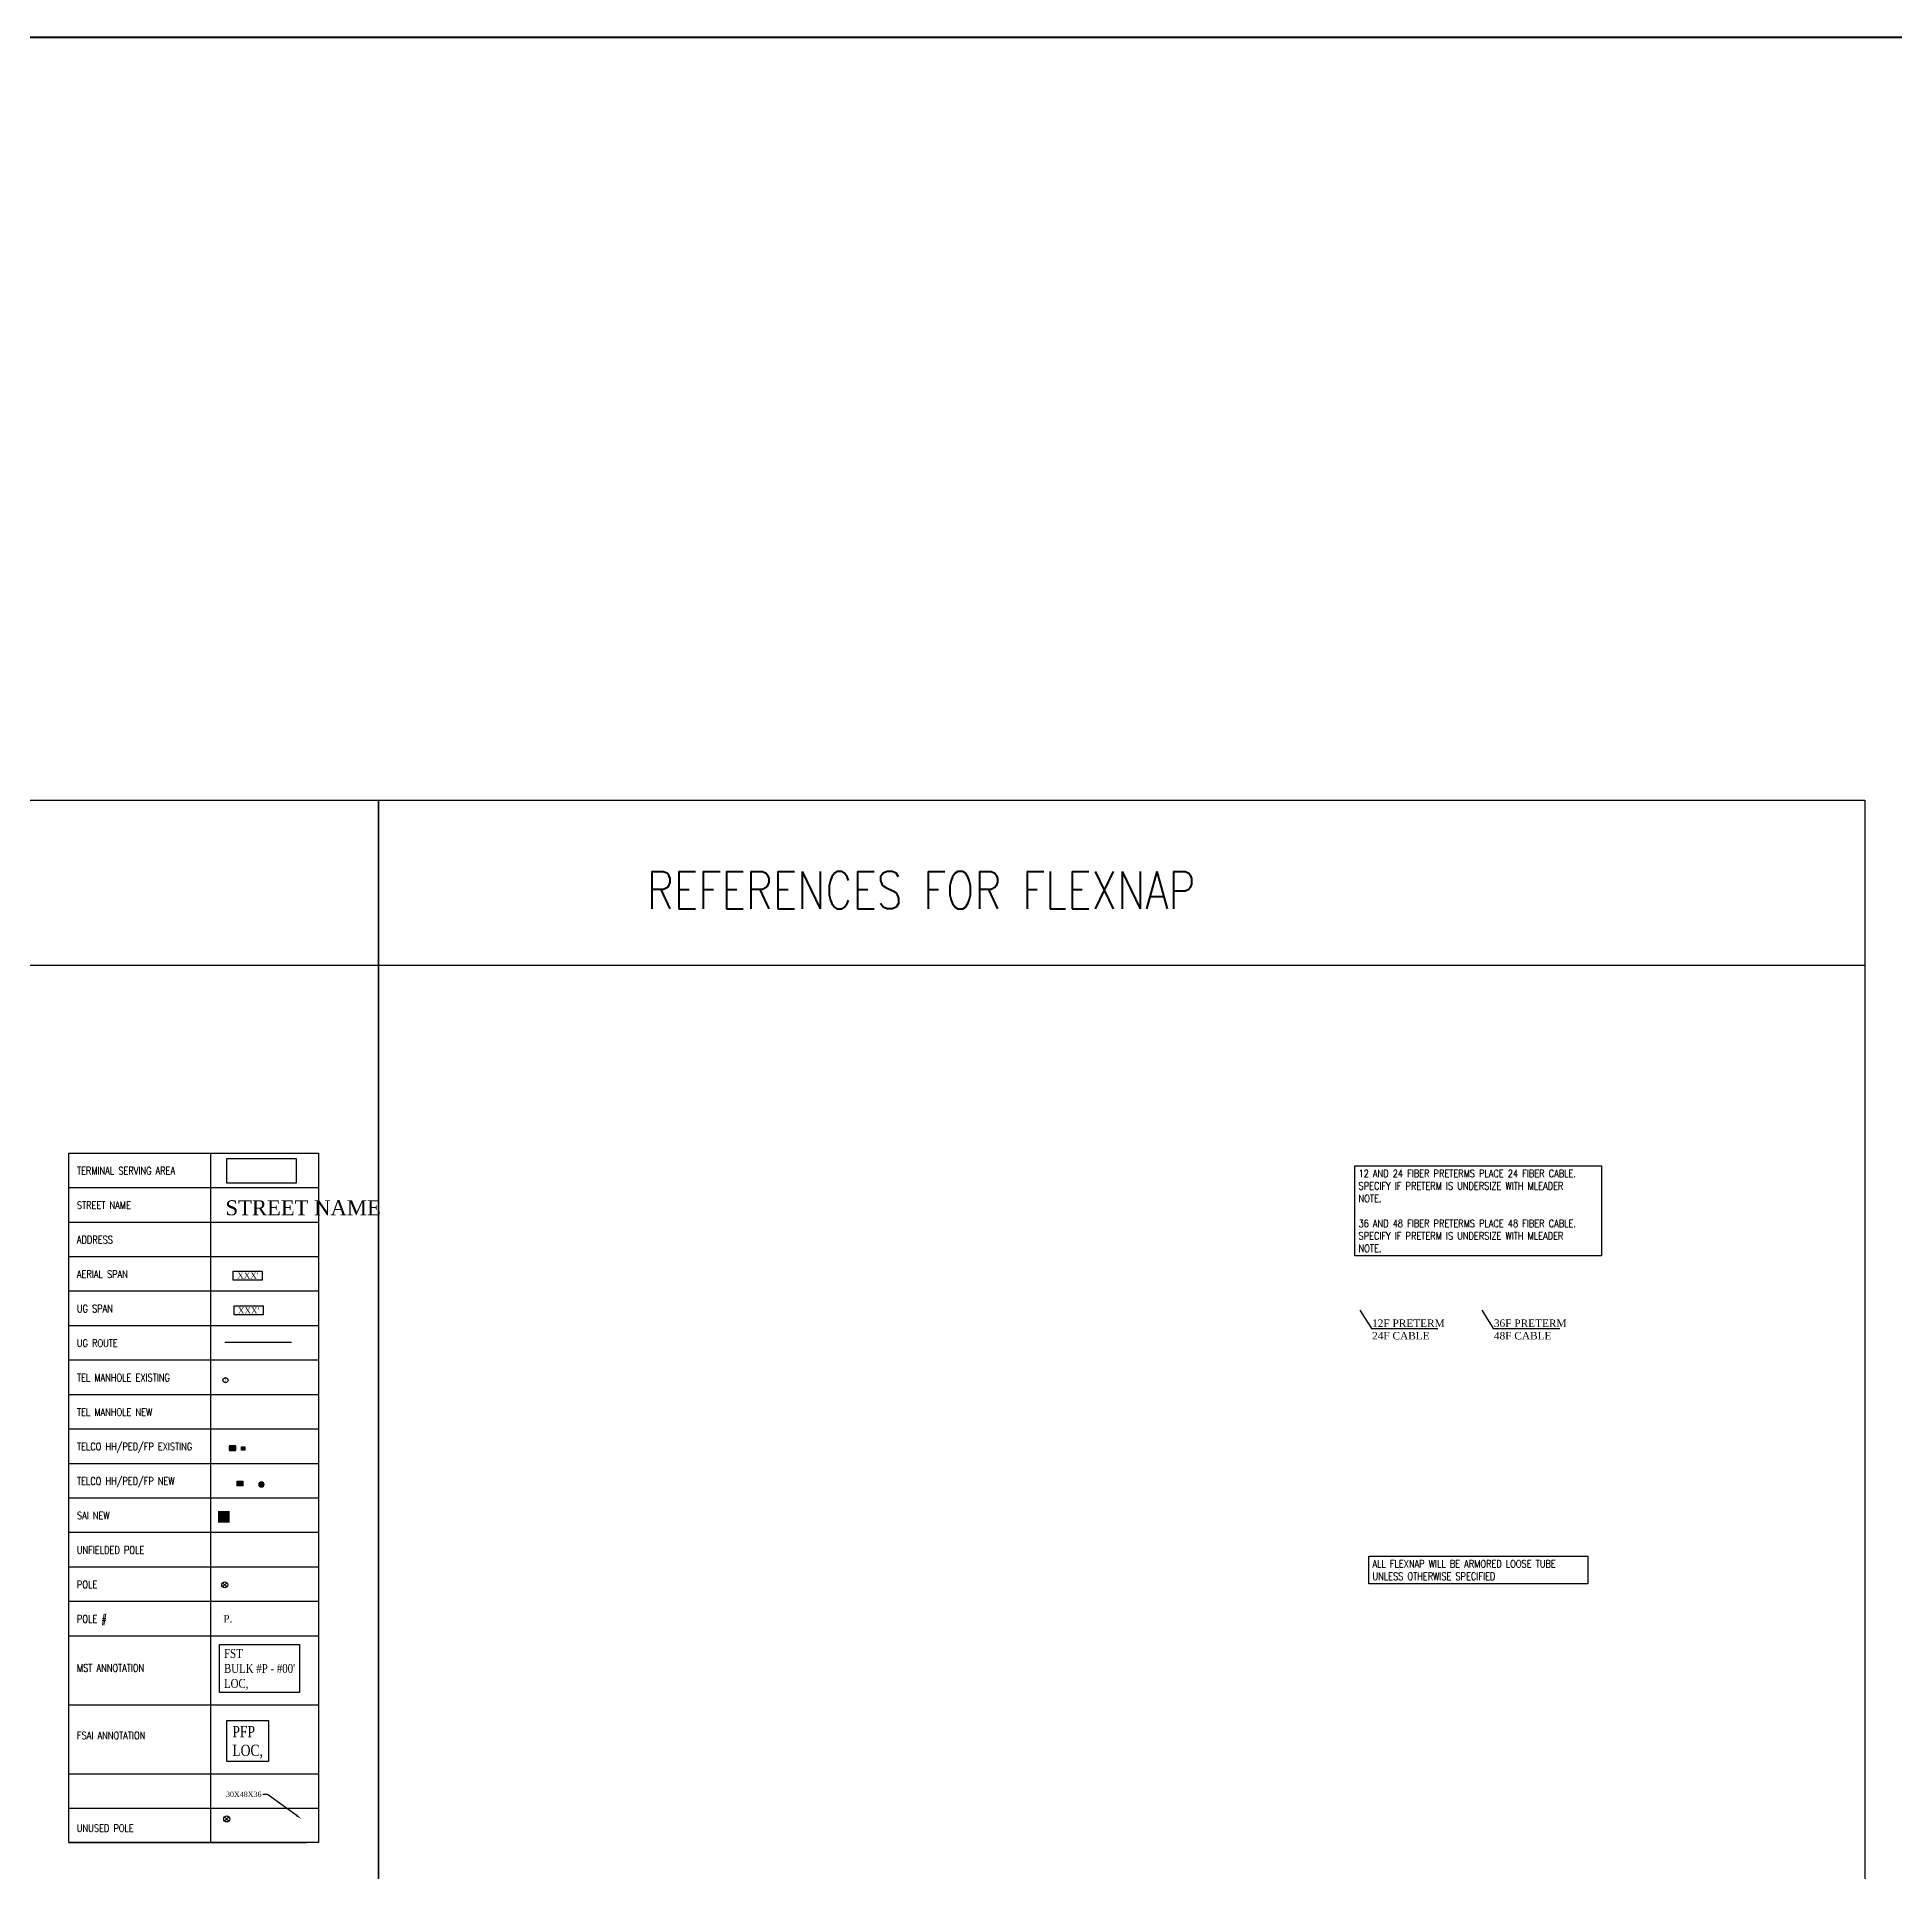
# Model space of a CAD drawing. Header units: feet. Extents: x 865220 to 5696323, y -2240498 to 1923703.
# Drawn here: x 2846789 to 2848029, y 952622 to 953846 of the extents above; entities that cross this region are included whole.
import ezdxf
from ezdxf import colors
from ezdxf.entities.mleader import LeaderData, LeaderLine
from ezdxf.enums import TextEntityAlignment as Align
from ezdxf.math import Vec2, Vec3

# ---------------------------------------------------------------- set-up
doc = ezdxf.new("R2010")
doc.units = ezdxf.units.FT
doc.header["$LTSCALE"] = 0.015
doc.header["$MEASUREMENT"] = 0
doc.set_wipeout_variables(frame=1)
for name, color, linetype in [('DETAIL', 7, 'Continuous'), ('FOOTAGE', 7, 'Continuous'), ('NOTES', 7, 'Continuous'), ('pole', 30, 'Continuous'), ('PROP_TEL', 6, 'Continuous'), ('STREET NAME', 7, 'Continuous'), ('TELEPHONE STRUCT-EX', 30, 'Continuous'), ('TELEPHONE STRUCT-PROP', 6, 'Continuous'), ('TERMINAL SERVING AREAS', 1, 'Continuous'), ('TERMINALS', 7, 'Continuous'), ('UNDERGROUND', 6, 'UNDERGROUND'), ('UNUSED POLES', 255, 'Continuous')]:
    doc.layers.add(name, color=color, linetype=linetype)
doc.layers.add('RUNNING LINE (UNDERGROUND)', color=10, linetype='Continuous', lineweight=40)
doc.layers.add('WORK BOUNDARY', color=110, linetype='Continuous', lineweight=40)
doc.layers.add('TEMPLATE REFERENCE', color=2, linetype='Continuous', plot=False)
doc.styles.add('Dimensions 100', font='arial.ttf')
doc.styles.add('LINETXT', font='txt.shx', dxfattribs={"height": 0.07})
doc.styles.add('RS332', font='romans.shx', dxfattribs={"width": 0.8})
doc.styles.add('SIMPLEX', font='times.ttf', dxfattribs={"width": 0.8})
doc.styles.get("Standard").update_dxf_attribs({"font": 'times.ttf'})
doc.styles.add('Utilities', font='arial.ttf', dxfattribs={"height": 2.5})
doc.linetypes.add('UNDERGROUND', pattern='A,2.25,-0.25,["UG",LINETXT,S=2,R=0,X=0,Y=-0.1],-0.55', length=3.05)

# ---------------------------------------------------------------- blocks, each defined once
blk = doc.blocks.new('TELPED')
at = {"linetype": 'Continuous', "flags": 128}
blk.add_lwpolyline([(0.28, 0.28), (0.28, -0.28), (-0.28, -0.28), (-0.28, 0.28)], close=True, dxfattribs=at)
blk = doc.blocks.new('TELEPHONE PEDESTAL')
at = {"layer": 'TELEPHONE STRUCT-EX'}
for p, q in [((-1.1, 1.1), (1.1, -1.1)), ((1.1, 1.1), (-1.1, -1.1))]:
    blk.add_line(p, q, dxfattribs=at)
at = {"layer": 'TELEPHONE STRUCT-EX', "xscale": 4, "yscale": 4, "zscale": 4}
blk.add_blockref('TELPED', (0, 0), dxfattribs=at)
blk = doc.blocks.new('TELEPHONE MANHOLE')
at = {"layer": 'TELEPHONE STRUCT-EX'}
blk.add_circle((0, 0), 1.76, dxfattribs=at)
at = {"layer": 'TELEPHONE STRUCT-EX', "style": 'SIMPLEX'}
blk.add_text('T', height=2, dxfattribs=at).set_placement((0, 0), align=Align.MIDDLE_CENTER)
blk = doc.blocks.new('EX HH')
at = {"ltscale": 40, "true_color": 0xffffff}
h = blk.add_hatch(color=7, dxfattribs=at)
h.dxf.hatch_style = 1
h.paths.add_polyline_path([(-0.061, -0.031, 0.414214), (-0.046, -0.046), (0.046, -0.046, 0.414214), (0.061, -0.031), (0.061, 0.031, 0.414214), (0.046, 0.046), (-0.046, 0.046, 0.414214), (-0.061, 0.031)])
at = {"color": 30, "const_width": 0.005, "flags": 128}
blk.add_lwpolyline([(-0.061, 0.031), (-0.061, -0.031, 0.414214), (-0.046, -0.046), (0.046, -0.046, 0.414214), (0.061, -0.031), (0.061, 0.031, 0.414214), (0.046, 0.046), (-0.046, 0.046, 0.414214)], format="xyb", close=True, dxfattribs=at)
at = {"layer": 'RUNNING LINE (UNDERGROUND)', "color": 7, "lineweight": -3, "flags": 128}
blk.add_lwpolyline([(-0.054, 0.031), (-0.054, -0.031, 0.414214), (-0.046, -0.038), (0.046, -0.038, 0.414214), (0.054, -0.031), (0.054, 0.031, 0.414214), (0.046, 0.038), (-0.046, 0.038, 0.414214)], format="xyb", close=True, dxfattribs=at)
at = {"layer": 'TELEPHONE STRUCT-PROP', "color": 30, "style": 'Utilities'}
blk.add_text('HH', height=0.05, dxfattribs=at).set_placement((0, 0), align=Align.MIDDLE_CENTER)
blk = doc.blocks.new('PFP')
at = {"color": 6}
blk.add_wipeout([(-0.121, 0.121), (0.121, 0.121), (0.121, -0.121), (-0.121, -0.121)], dxfattribs=at)
at = {"ltscale": 40, "true_color": 0xffffff}
h = blk.add_hatch(color=7, dxfattribs=at)
h.dxf.hatch_style = 1
h.paths.add_polyline_path([(-0.121, -0.121), (0.121, -0.121), (0.121, 0.121), (-0.121, 0.121)])
at = {"layer": 'RUNNING LINE (UNDERGROUND)', "color": 6, "lineweight": 0, "const_width": 0.0181, "flags": 128}
blk.add_lwpolyline([(-0.121, 0.121), (0.121, 0.121), (0.121, -0.121), (-0.121, -0.121)], close=True, dxfattribs=at)
at = {"layer": 'RUNNING LINE (UNDERGROUND)', "color": 18, "lineweight": 0, "true_color": 0x000000, "const_width": 0.0181, "flags": 128}
for points in [[(-0.084, -0.084), (0.084, 0.084)], [(-0.084, 0.084), (0.084, -0.084)]]:
    blk.add_lwpolyline(points, dxfattribs=at)
blk = doc.blocks.new('NEW HH')
at = {"ltscale": 40, "true_color": 0xffffff}
h = blk.add_hatch(color=7, dxfattribs=at)
h.dxf.hatch_style = 1
h.paths.add_polyline_path([(-0.061, -0.031, 0.414214), (-0.046, -0.046), (0.046, -0.046, 0.414214), (0.061, -0.031), (0.061, 0.031, 0.414214), (0.046, 0.046), (-0.046, 0.046, 0.414214), (-0.061, 0.031)])
at = {"layer": 'RUNNING LINE (UNDERGROUND)', "color": 6, "lineweight": 0, "const_width": 0.005, "flags": 128}
blk.add_lwpolyline([(-0.061, 0.031), (-0.061, -0.031, 0.414214), (-0.046, -0.046), (0.046, -0.046, 0.414214), (0.061, -0.031), (0.061, 0.031, 0.414214), (0.046, 0.046), (-0.046, 0.046, 0.414214)], format="xyb", close=True, dxfattribs=at)
at = {"layer": 'TELEPHONE STRUCT-PROP', "color": 18, "true_color": 0x000000, "style": 'Utilities'}
blk.add_text('HH', height=0.05, dxfattribs=at).set_placement((0, 0), align=Align.MIDDLE_CENTER)
blk = doc.blocks.new('Proposed FlowerPot')
at = {"lineweight": 5, "ltscale": 100, "true_color": 0xffffff}
h = blk.add_hatch(color=7, dxfattribs=at)
h.dxf.hatch_style = 1
h.paths.add_polyline_path([(-0.06, 0, 0.414214), (0, -0.06, 0.414214), (0.06, 0, 0.414214), (0, 0.06, 0.414214)])
at = {"lineweight": 5, "ltscale": 100}
blk.add_circle((0, 0), 0.0604, dxfattribs=at)
at = {"layer": 'RUNNING LINE (UNDERGROUND)', "color": 6, "lineweight": 5, "const_width": 0.00907, "flags": 128}
blk.add_lwpolyline([(-0.06, 0, -0.414214), (0, 0.06, -0.414214), (0.06, 0, -0.414214), (0, -0.06, -0.414214), (-0.06, 0)], format="xyb", dxfattribs=at)
at = {"color": 18, "linetype": 'ByBlock', "lineweight": 5, "ltscale": 100, "true_color": 0x000000, "style": 'Dimensions 100'}
blk.add_text('F', height=0.0744, dxfattribs=at).set_placement((-0.029, -0.037))
blk = doc.blocks.new('JOINT USE POLE')
at = {"layer": 'TELEPHONE STRUCT-EX', "color": 0}
for p, q in [((1.4, 1.4), (-1.4, -1.4)), ((-1.4, 1.4), (1.4, -1.4))]:
    blk.add_line(p, q, dxfattribs=at)
blk.add_circle((0, 0), 2, dxfattribs=at)

msp = doc.modelspace()

# ---------------------------------------------------------------- linework, layer by layer
at = {"layer": 'TEMPLATE REFERENCE'}
msp.add_line((2845033.4, 953226.6), (2848009, 953226.6), dxfattribs=at)
at = {"layer": 'TEMPLATE REFERENCE', "ltscale": 1.5}
for p, q in [((2846905.1, 953101.2), (2846905.1, 952641.2)), ((2846810.6, 953078.2), (2846977.1, 953078.2)), ((2846810.6, 953055.2), (2846977.1, 953055.2)), ((2846810.6, 953032.2), (2846977.1, 953032.2)), ((2846810.6, 953009.2), (2846977.1, 953009.2)), ((2846810.6, 952986.2), (2846977.1, 952986.2)), ((2846810.6, 952963.2), (2846977.1, 952963.2)), ((2846810.6, 952940.2), (2846977.1, 952940.2)), ((2846810.6, 952917.2), (2846977.1, 952917.2)), ((2846810.6, 952894.2), (2846977.1, 952894.2)), ((2846810.6, 952871.2), (2846977.1, 952871.2)), ((2846810.6, 952848.2), (2846977.1, 952848.2)), ((2846810.6, 952825.2), (2846977.1, 952825.2)), ((2846810.6, 952802.2), (2846977.1, 952802.2)), ((2846810.6, 952779.2), (2846977.1, 952779.2)), ((2846810.6, 952733.2), (2846977.1, 952733.2)), ((2846810.6, 952687.2), (2846977.1, 952687.2)), ((2846810.6, 952664.2), (2846977.1, 952664.2)), ((2846810.6, 952641.2), (2846969.2, 952641.2))]:
    msp.add_line(p, q, dxfattribs=at)
at = {"layer": 'TEMPLATE REFERENCE'}
msp.add_lwpolyline([(2846025.3, 953336.7), (2847017.2, 953336.7), (2847017.2, 952398.1), (2846025.3, 952398.1)], close=True, dxfattribs=at)
at = {"layer": 'TEMPLATE REFERENCE', "ltscale": 1.5}
msp.add_lwpolyline([(2846810.6, 953101.2), (2846977.1, 953101.2), (2846977.1, 952641.2), (2846810.6, 952641.2)], close=True, dxfattribs=at)
at = {"layer": 'TERMINAL SERVING AREAS', "ltscale": 1.5, "flags": 128}
msp.add_lwpolyline([(2846916.1, 953081.2), (2846916.1, 953097.6), (2846962.2, 953097.6), (2846962.2, 953081.2)], close=True, dxfattribs=at)
at = {"layer": 'UNDERGROUND', "color": 6, "ltscale": 1.5, "flags": 128}
msp.add_lwpolyline([(2846914.7, 952975.1), (2846959.2, 952975.1)], dxfattribs=at)
at = {"layer": 'WORK BOUNDARY', "lineweight": 50}
msp.add_lwpolyline([(2842749.2, 953845.6), (2854951, 953845.6), (2854951, 949944.9), (2842749.2, 949944.9)], close=True, dxfattribs=at)

# ---------------------------------------------------------------- block references
at = {"layer": 'pole'}
msp.add_blockref('JOINT USE POLE', (2846914.6, 952813.2), dxfattribs=at)
at = {"layer": 'PROP_TEL'}
for name, p, xscale, yscale, zscale in [('NEW HH', (2846924.8, 952880.8), 40, 40, 40), ('Proposed FlowerPot', (2846939.1, 952880.1), 30, 30, 30)]:
    msp.add_blockref(name, p, dxfattribs=dict(at, xscale=xscale, yscale=yscale, zscale=zscale))
at = {"layer": 'TELEPHONE STRUCT-EX'}
for name, p, xscale, yscale, zscale in [('TELEPHONE MANHOLE', (2846915.1, 952949.7), 0.9768868823137693, 0.9768868823137693, 0.9768868823137693), ('EX HH', (2846919.8, 952904.3), 40, 40, 40), ('TELEPHONE PEDESTAL', (2846926.9, 952904.2), 0.9768868823137693, 0.9768868823137693, 0.9768868823137693)]:
    msp.add_blockref(name, p, dxfattribs=dict(at, xscale=xscale, yscale=yscale, zscale=zscale))
at = {"layer": 'UNUSED POLES'}
msp.add_blockref('JOINT USE POLE', (2846915.9, 952657), dxfattribs=at)

# ---------------------------------------------------------------- texts
at = {"layer": 'pole', "color": 30, "ltscale": 40, "insert": (2846913.6, 952793.1), "char_height": 5, "attachment_point": 1}
msp.add_mtext('P.', dxfattribs=at)
at = {"layer": 'STREET NAME', "ltscale": 40, "insert": (2846915.1, 953069.7), "char_height": 10, "attachment_point": 1}
msp.add_mtext('STREET NAME', dxfattribs=at)
at = {"layer": 'TEMPLATE REFERENCE', "style": 'RS332', "width": 0.8}
for s, height, p in [('REFERENCES FOR FLEXNAP', 25, (2847196.2, 953264)), ('TERMINAL SERVING AREA', 5, (2846816, 953086.9)), ('STREET NAME', 5, (2846816, 953063.9)), ('ADDRESS', 5, (2846816, 953040.9)), ('AERIAL SPAN', 5, (2846816, 953017.9)), ('UG SPAN', 5, (2846816, 952994.9)), ('UG ROUTE', 5, (2846816, 952971.9)), ('TEL MANHOLE EXISTING', 5, (2846816, 952948.9)), ('TEL MANHOLE NEW', 5, (2846816, 952925.9)), ('TELCO HH/PED/FP EXISTING', 5, (2846816, 952902.9)), ('TELCO HH/PED/FP NEW', 5, (2846816, 952879.9)), ('SAI NEW', 5, (2846816, 952856.9)), ('UNFIELDED POLE', 5, (2846816, 952833.9)), ('POLE', 5, (2846816, 952810.9)), ('POLE #', 5, (2846816, 952787.9)), ('MST ANNOTATION', 5, (2846816, 952755.2)), ('FSAI ANNOTATION', 5, (2846816, 952710.2)), ('UNUSED POLE', 5, (2846816, 952648.3))]:
    msp.add_text(s, height=height, dxfattribs=at).set_placement(p)
at = {"layer": 'TEMPLATE REFERENCE', "ltscale": 1.5, "char_height": 5, "attachment_point": 1, "style": 'RS332', "bg_fill": 16, "box_fill_scale": 1.5, "bg_fill_color": 256, "bg_fill_transparency": 0}
for s, insert, width in [('12 AND 24 FIBER PRETERMS PLACE 24 FIBER CABLE. SPECIFY IF PRETERM IS UNDERSIZE WITH MLEADER NOTE.\\P\\P36 AND 48 FIBER PRETERMS PLACE 48 FIBER CABLE. SPECIFY IF PRETERM IS UNDERSIZE WITH MLEADER NOTE.', (2847671.1, 953090.1), 159.669), ('ALL FLEXNAP WILL BE ARMORED LOOSE TUBE UNLESS OTHERWISE SPECIFIED', (2847680.4, 952829.7), 141.193)]:
    msp.add_mtext(s, dxfattribs=dict(at, insert=insert, width=width))

# ---------------------------------------------------------------- next in the draw order: block references
at = {"layer": 'PROP_TEL', "xscale": 30, "yscale": 30, "zscale": 30}
msp.add_blockref('PFP', (2846914, 952858.6), dxfattribs=at)

# ---------------------------------------------------------------- next in the draw order: texts
at = {"layer": 'FOOTAGE', "ltscale": 40, "char_height": 4, "width": 17.345, "attachment_point": 5, "bg_fill": 19, "box_fill_scale": 1.25, "bg_fill_color": 256, "bg_fill_transparency": 0}
for insert in [(2846930, 953019.5), (2846930.5, 952996.2)]:
    msp.add_mtext("\\pxqc;XXX'", dxfattribs=dict(at, insert=insert))
at = {"layer": 'PROP_TEL', "ltscale": 0.5, "insert": (2846919.7, 952719), "char_height": 7.5, "attachment_point": 1, "style": 'SIMPLEX', "bg_fill": 19, "box_fill_scale": 1.5, "bg_fill_color": 256, "bg_fill_transparency": 0}
msp.add_mtext('PFP\\PLOC,', dxfattribs=at)
at = {"layer": 'TERMINALS', "ltscale": 0.5, "insert": (2846914.1, 952770.4), "char_height": 6, "attachment_point": 1, "style": 'SIMPLEX', "bg_fill": 19, "box_fill_scale": 1.5, "bg_fill_color": 256, "bg_fill_transparency": 0}
msp.add_mtext("FST\\PBULK #P - #00'\\PLOC,", dxfattribs=at)

# ---------------------------------------------------------------- next in the draw order: leaders
at = {"layer": 'DETAIL', "ltscale": 5}
ml = msp.add_multileader_mtext('Standard', dxfattribs=at)
ml.set_content('30X48X36', color=256)
ml.set_leader_properties()
ml.build(insert=Vec2(0, 0))
ml.multileader.update_dxf_attribs({"has_text_frame": 1, "text_left_attachment_type": 2, "text_right_attachment_type": 2, "dogleg_length": 3})
ctx = ml.context
ctx.base_point, ctx.char_height, ctx.landing_gap_size, ctx.plane_origin = Vec3(2846914.5, 952673.4), 3.5, 1.5, Vec3(2846989.8, 952690.2)
ctx.left_attachment, ctx.right_attachment, ctx.text_align_type = 2, 2, 1
notes = []
notes.append((ctx, [(0, (1, 1, 0), (2846943.1, 952673.4), (-1, 0), 3, [(0, [(2846965.5, 952657.2)], 0, [])])]))
ctx.mtext.insert, ctx.mtext.alignment, ctx.mtext.flow_direction = Vec3(2846927.3, 952675.2), 2, 5
ctx.mtext.has_bg_fill, ctx.mtext.bg_color, ctx.mtext.bg_scale_factor, ctx.mtext.bg_transparency, ctx.mtext.use_window_bg_color = 1, -1027028792, 1.5, 0, 1
at = {"layer": 'NOTES', "color": 32, "ltscale": 1.5}
ml = msp.add_multileader_mtext('Standard', dxfattribs=at)
ml.set_content('12F PRETERM\\P24F CABLE', color=32)
ml.set_leader_properties()
ml.build(insert=Vec2(0, 0))
ml.multileader.update_dxf_attribs({"text_left_attachment_type": 6, "text_right_attachment_type": 6, "dogleg_length": 0.36, "arrow_head_size": 0.18})
ctx = ml.context
ctx.base_point, ctx.char_height, ctx.arrow_head_size, ctx.landing_gap_size, ctx.plane_origin = Vec3(2847680.1, 952984.2), 5, 0.18, 0.09, Vec3(2847494.6, 953013.3)
ctx.left_attachment, ctx.right_attachment = 6, 6
notes.append((ctx, [(0, (1, 1, 0), (2847679.7, 952984.2), (1, 0), 0.36, [(0, [(2847671.9, 952996.6)], 0, [])])]))
ctx.mtext.insert, ctx.mtext.flow_direction = Vec3(2847680.1, 952990.2), 5
ctx.mtext.has_bg_fill, ctx.mtext.bg_color, ctx.mtext.bg_scale_factor, ctx.mtext.bg_transparency, ctx.mtext.use_window_bg_color = 1, -1027028792, 1.5, 0, 1
ml = msp.add_multileader_mtext('Standard', dxfattribs=at)
ml.set_content('36F PRETERM\\P48F CABLE', color=32)
ml.set_leader_properties()
ml.build(insert=Vec2(0, 0))
ml.multileader.update_dxf_attribs({"text_left_attachment_type": 6, "text_right_attachment_type": 6, "dogleg_length": 0.36, "arrow_head_size": 0.18})
ctx = ml.context
ctx.base_point, ctx.char_height, ctx.arrow_head_size, ctx.landing_gap_size, ctx.plane_origin = Vec3(2847761.4, 952984.2), 5, 0.18, 0.09, Vec3(2847575.9, 953013.3)
ctx.left_attachment, ctx.right_attachment = 6, 6
notes.append((ctx, [(0, (1, 1, 0), (2847761, 952984.2), (1, 0), 0.36, [(0, [(2847753.2, 952996.6)], 0, [])])]))
ctx.mtext.insert, ctx.mtext.flow_direction = Vec3(2847761.4, 952990.2), 5
ctx.mtext.has_bg_fill, ctx.mtext.bg_color, ctx.mtext.bg_scale_factor, ctx.mtext.bg_transparency, ctx.mtext.use_window_bg_color = 1, -1027028792, 1.5, 0, 1
for ctx, leaders in notes:
    for number, flags, end, landing, length, lines in leaders:
        leader = LeaderData()
        leader.index, (leader.has_last_leader_line, leader.has_dogleg_vector, leader.attachment_direction) = number, flags
        leader.last_leader_point, leader.dogleg_vector, leader.dogleg_length = Vec3(end), Vec3(landing), length
        for number, points, colour, breaks in lines:
            line = LeaderLine()
            line.index, line.vertices, line.color, line.breaks = number, Vec3.list(points), colors.encode_raw_color(colour), breaks
            leader.lines.append(line)
        ctx.leaders.append(leader)

# ---------------------------------------------------------------- next in the draw order: linework, layer by layer
at = {"layer": 'TEMPLATE REFERENCE'}
msp.add_lwpolyline([(2847017.2, 953336.7), (2848009, 953336.7), (2848009, 952398.1), (2847017.2, 952398.1)], close=True, dxfattribs=at)

doc.saveas('drawing.dxf')
